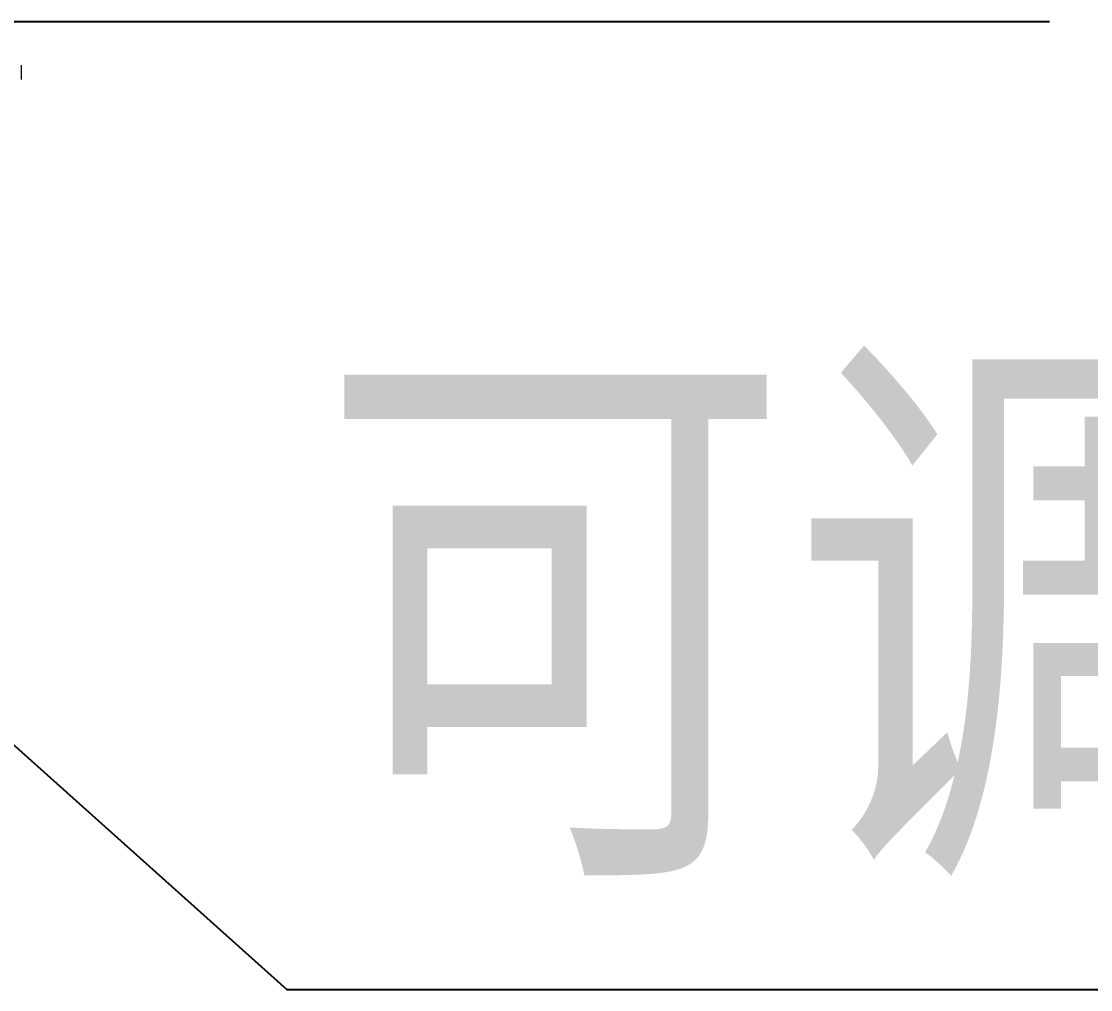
# Model space of a CAD drawing. Extents: x -976302 to -776254, y 5665 to 231437.
# Drawn here: x -796289 to -795549, y 81331 to 82001 of the extents above; entities that cross this region are included whole.
import ezdxf

# ---------------------------------------------------------------- set-up
doc = ezdxf.new("R2010")
doc.units = 0
doc.header["$LTSCALE"] = 1000
doc.header["$MEASUREMENT"] = 0
doc.layers.add('22', color=7, linetype='Continuous')
doc.layers.add('暖通', color=7, linetype='Continuous')
doc.styles.add('-黑体', font='simhei.ttf', dxfattribs={"width": 0.8})
doc.styles.get("Standard").update_dxf_attribs({"font": 'gbenor.shx', "bigfont": 'gbcbig.shx'})
doc.dimstyles.get("Standard").update_dxf_attribs({"dimscale": 100, "dimtxt": 3.5, "dimasz": 1, "dimexe": 2.5, "dimexo": 3, "dimgap": 1.5, "dimtad": 1, "dimdec": 0, "dimzin": 0, "dimdsep": 46, "dimtxsty": 'Standard', "dimblk": 'ARCHTICK', "dimcen": 0.09, "dimadec": 0, "dimazin": 0, "dimtfac": 1, "dimtdec": 0, "dimtix": 1, "dimtmove": 2, "dimatfit": 3, "dimfxl": 1, "dimtolj": 1, "dimtzin": 0, "dimarcsym": 0})

# ---------------------------------------------------------------- blocks, each defined once
blk = doc.blocks.new('a2-3d-02')
at = {"color": 7, "linetype": 'Continuous', "lineweight": 15}
blk.add_line((-25152.04, -16278.14), (-25152.04, -16276.16), dxfattribs=at)
blk = doc.blocks.new('_ArchTick')
at = {"color": 0, "linetype": 'ByBlock', "const_width": 0.4}
blk.add_lwpolyline([(-0.5, -0.5), (0.5, 0.5)], dxfattribs=at)

msp = doc.modelspace()

# ---------------------------------------------------------------- linework, layer by layer
msp.add_line((-805641.02, 82000.89), (-795577.25, 82000.89))
msp.add_line((-805641.02, 82000.89), (-795577.25, 82000.89))
at = {"layer": '暖通', "color": 7}
msp.add_line((-796104.83, 81330.75), (-794365.28, 81330.75), dxfattribs=at)
msp.add_line((-796104.83, 81330.75), (-794365.28, 81330.75), dxfattribs=at)

# ---------------------------------------------------------------- block references
at = {"xscale": -5.068799998611212, "yscale": 5.068799999542534, "zscale": 5.068800000000002}
msp.add_blockref('a2-3d-02', (-923779.19, 164471.28), dxfattribs=at)
msp.add_blockref('a2-3d-02', (-923779.19, 164471.28), dxfattribs=at)

# ---------------------------------------------------------------- texts
at = {"layer": '暖通', "color": 7, "style": '-黑体', "width": 0.8}
msp.add_text('可调式铰链', height=300, rotation=0, dxfattribs=at).set_placement((-796083.43, 81441.77))
msp.add_text('可调式铰链', height=300, rotation=0, dxfattribs=at).set_placement((-796083.43, 81441.77))

# ---------------------------------------------------------------- leaders
at = {"layer": '22'}
msp.add_leader([(-796660.56, 81828.75), (-796104.83, 81330.75)], dimstyle='Standard', override={"dimgap": 20, "dimtad": 0}, dxfattribs=at)

doc.saveas('drawing.dxf')
